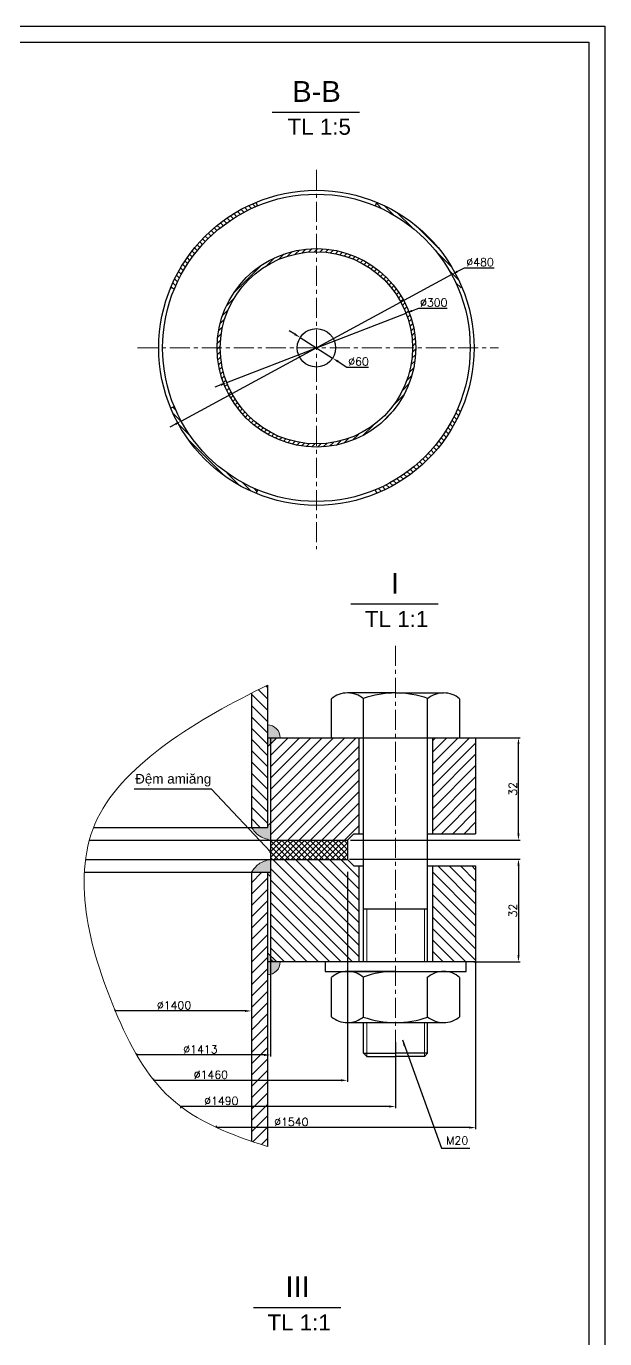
# Model space of a CAD drawing. Header units: inches. Extents: x -5714 to 3109, y 0 to 8400.
# Drawn here: x -1579 to 226, y 4301 to 8400 of the extents above; entities that cross this region are included whole.
import ezdxf

# ---------------------------------------------------------------- set-up
doc = ezdxf.new("R2010")
doc.units = ezdxf.units.IN
doc.header["$LTSCALE"] = 50
doc.header["$MEASUREMENT"] = 0
doc.linetypes.add('CENTER', pattern=[2, 1.25, -0.25, 0.25, -0.25])
doc.layers.get('0').update_dxf_attribs({"plot": 0})
for name, color, linetype, lineweight in [('Dam', 2, 'Continuous', 30), ('kthuoc', 3, 'Continuous', 13), ('manh', 4, 'Continuous', 13), ('Net manh', 3, 'Continuous', 13), ('Tam', 1, 'CENTER', 13)]:
    doc.layers.add(name, color=color, linetype=linetype, lineweight=lineweight)
doc.styles.add('chu2.5', font='txt.shx', dxfattribs={"height": 25})
doc.styles.add('chu50', font='VNARIAL.ttf', dxfattribs={"height": 50})
doc.styles.add('chu65', font='VNARIAL.ttf', dxfattribs={"height": 65})
doc.dimstyles.new('kichthuoc2.5', dxfattribs={"dimtxt": 25, "dimasz": 20, "dimexe": 5, "dimexo": 0, "dimgap": 5, "dimtad": 1, "dimtoh": 1, "dimdec": 0, "dimzin": 0, "dimdsep": 46, "dimtxsty": 'chu2.5', "dimcen": 5, "dimclrd": 256, "dimclre": 256, "dimclrt": 256, "dimadec": 0, "dimazin": 0, "dimtfac": 1, "dimtdec": 0, "dimtmove": 0, "dimatfit": 0, "dimfxl": 0, "dimtolj": 1, "dimtzin": 0, "dimarcsym": 0})

# ---------------------------------------------------------------- blocks, each defined once
blk = doc.blocks.new('*D71')
at = {"layer": 'DEFPOINTS', "color": 0}
for p in [(-724.3, 7427.8), (-622.9, 7363.6)]:
    blk.add_point(p, dxfattribs=at)
at = {"layer": 'kthuoc', "lineweight": -2}
for p, q in [((-741.2, 7438.4), (-758.1, 7449.1)), ((-724.3, 7427.8), (-622.9, 7363.6)), ((-606, 7352.9), (-578.4, 7335.4)), ((-578.4, 7335.4), (-510.9, 7335.4))]:
    blk.add_line(p, q, dxfattribs=at)
at = {"layer": 'kthuoc'}
for points in [[(-739.4, 7441.3), (-743, 7435.6), (-724.3, 7427.8)], [(-604.2, 7355.7), (-607.8, 7350.1), (-622.9, 7363.6)]]:
    blk.add_solid(points, dxfattribs=at)
at = {"layer": 'kthuoc', "insert": (-542.1, 7352.9), "char_height": 25, "attachment_point": 5, "style": 'chu2.5'}
blk.add_mtext('\\A1;∅60', dxfattribs=at)
blk = doc.blocks.new('*D69')
at = {"layer": 'DEFPOINTS', "color": 0}
for p in [(-251.5, 7624.2), (-1095.7, 7167.1)]:
    blk.add_point(p, dxfattribs=at)
at = {"layer": 'kthuoc', "lineweight": -2}
for p, q in [((-1095.7, 7167.1), (-251.5, 7624.2)), ((-233.9, 7633.7), (-211.5, 7645.8)), ((-211.5, 7645.8), (-119, 7645.8)), ((-1113.3, 7157.6), (-1130.8, 7148.1))]:
    blk.add_line(p, q, dxfattribs=at)
at = {"layer": 'kthuoc'}
for points in [[(-235.5, 7636.7), (-232.3, 7630.8), (-251.5, 7624.2)], [(-1114.8, 7160.5), (-1111.7, 7154.7), (-1095.7, 7167.1)]]:
    blk.add_solid(points, dxfattribs=at)
at = {"layer": 'kthuoc', "insert": (-162.8, 7663.3), "char_height": 25, "attachment_point": 5, "style": 'chu2.5'}
blk.add_mtext('\\A1;∅480', dxfattribs=at)
blk = doc.blocks.new('*D70')
at = {"layer": 'DEFPOINTS', "color": 0}
for p in [(-393.9, 7504.1), (-953.3, 7287.2)]:
    blk.add_point(p, dxfattribs=at)
at = {"layer": 'kthuoc', "lineweight": -2}
for p, q in [((-953.3, 7287.2), (-393.9, 7504.1)), ((-375.2, 7511.4), (-354, 7519.6)), ((-354, 7519.6), (-265.6, 7519.6)), ((-971.9, 7280), (-990.6, 7272.7))]:
    blk.add_line(p, q, dxfattribs=at)
at = {"layer": 'kthuoc'}
for points in [[(-376.4, 7514.5), (-374, 7508.3), (-393.9, 7504.1)], [(-973.1, 7283.1), (-970.7, 7276.9), (-953.3, 7287.2)]]:
    blk.add_solid(points, dxfattribs=at)
at = {"layer": 'kthuoc', "insert": (-307.3, 7537.1), "char_height": 25, "attachment_point": 5, "style": 'chu2.5'}
blk.add_mtext('\\A1;∅300', dxfattribs=at)
blk = doc.blocks.new('*D78')
at = {"layer": 'DEFPOINTS', "color": 0}
for p in [(-576.6, 5759.3), (-1180.7, 5108.1), (-1180.7, 5108.1)]:
    blk.add_point(p, dxfattribs=at)
at = {"layer": 'kthuoc', "lineweight": -2}
for p, q in [((-576.6, 5759.3), (-576.6, 5103.1)), ((-1180.7, 5108.1), (-1180.7, 5113.1)), ((-596.6, 5108.1), (-1180.7, 5108.1))]:
    blk.add_line(p, q, dxfattribs=at)
at = {"layer": 'kthuoc'}
blk.add_solid([(-596.6, 5111.4), (-596.6, 5104.8), (-576.6, 5108.1)], dxfattribs=at)
at = {"layer": 'kthuoc', "insert": (-1003, 5125.6), "char_height": 25, "attachment_point": 5, "style": 'chu2.5'}
blk.add_mtext('\\A1;{\\Ftxt.shx|c1;%%c}1460', dxfattribs=at)
blk = doc.blocks.new('_None')
blk = doc.blocks.new('*D77')
at = {"layer": 'DEFPOINTS', "color": 0}
for p in [(-569.8, 5798.5), (-182.6, 5478), (-42.8, 5478)]:
    blk.add_point(p, dxfattribs=at)
at = {"layer": 'kthuoc', "lineweight": -2}
for p, q in [((-569.8, 5798.5), (-37.8, 5798.5)), ((-42.8, 5778.5), (-42.8, 5498)), ((-182.6, 5478), (-37.8, 5478))]:
    blk.add_line(p, q, dxfattribs=at)
at = {"layer": 'kthuoc'}
for points in [[(-46.2, 5778.5), (-39.5, 5778.5), (-42.8, 5798.5)], [(-46.2, 5498), (-39.5, 5498), (-42.8, 5478)]]:
    blk.add_solid(points, dxfattribs=at)
at = {"layer": 'kthuoc', "insert": (-60.3, 5638.3), "char_height": 25, "attachment_point": 5, "rotation": 90, "style": 'chu2.5'}
blk.add_mtext('\\A1;32', dxfattribs=at)
blk = doc.blocks.new('*D80')
at = {"layer": 'DEFPOINTS', "color": 0}
for p in [(-176.6, 5478), (-985, 4960.5), (-985, 4960.5)]:
    blk.add_point(p, dxfattribs=at)
at = {"layer": 'kthuoc', "lineweight": -2}
for p, q in [((-176.6, 5478), (-176.6, 4955.5)), ((-985, 4960.5), (-985, 4965.5)), ((-196.6, 4960.5), (-985, 4960.5))]:
    blk.add_line(p, q, dxfattribs=at)
at = {"layer": 'kthuoc'}
blk.add_solid([(-196.6, 4963.8), (-196.6, 4957.2), (-176.6, 4960.5)], dxfattribs=at)
at = {"layer": 'kthuoc', "insert": (-751.9, 4978), "char_height": 25, "attachment_point": 5, "style": 'chu2.5'}
blk.add_mtext('\\A1;%%c1540', dxfattribs=at)
blk = doc.blocks.new('*D79')
at = {"layer": 'DEFPOINTS', "color": 0}
for p in [(-426.6, 5226.9), (-1097.4, 5026.4), (-1097.4, 5026.4)]:
    blk.add_point(p, dxfattribs=at)
at = {"layer": 'kthuoc', "lineweight": -2}
for p, q in [((-426.6, 5226.9), (-426.6, 5021.4)), ((-1097.4, 5026.4), (-1097.4, 5021.4)), ((-446.6, 5026.4), (-1097.4, 5026.4))]:
    blk.add_line(p, q, dxfattribs=at)
at = {"layer": 'kthuoc'}
blk.add_solid([(-446.6, 5029.7), (-446.6, 5023.1), (-426.6, 5026.4)], dxfattribs=at)
at = {"layer": 'kthuoc', "insert": (-970.4, 5043.9), "char_height": 25, "attachment_point": 5, "style": 'chu2.5'}
blk.add_mtext('\\A1;{\\Ftxt.shx|c1;%%c}1490', dxfattribs=at)
blk = doc.blocks.new('*D76')
at = {"layer": 'DEFPOINTS', "color": 0}
for p in [(-816.9, 5488), (-1234.4, 5187.4), (-1234.4, 5187.4)]:
    blk.add_point(p, dxfattribs=at)
at = {"layer": 'kthuoc', "lineweight": -2}
for p, q in [((-816.9, 5488), (-816.9, 5182.4)), ((-1234.4, 5187.4), (-1234.4, 5192.4)), ((-836.9, 5187.4), (-1234.4, 5187.4))]:
    blk.add_line(p, q, dxfattribs=at)
at = {"layer": 'kthuoc'}
blk.add_solid([(-836.9, 5190.7), (-836.9, 5184), (-816.9, 5187.4)], dxfattribs=at)
at = {"layer": 'kthuoc', "insert": (-1035.6, 5204.9), "char_height": 25, "attachment_point": 5, "style": 'chu2.5'}
blk.add_mtext('\\A1;{\\Ftxt.shx|c1;%%c}1413', dxfattribs=at)
blk = doc.blocks.new('*D75')
at = {"layer": 'DEFPOINTS', "color": 0}
for p in [(-876.6, 5475.9), (-1301.4, 5324.8), (-1301.4, 5324.8)]:
    blk.add_point(p, dxfattribs=at)
at = {"layer": 'kthuoc', "lineweight": -2}
for p, q in [((-876.6, 5475.9), (-876.6, 5319.8)), ((-1301.4, 5324.8), (-1301.4, 5329.8)), ((-896.6, 5324.8), (-1301.4, 5324.8))]:
    blk.add_line(p, q, dxfattribs=at)
at = {"layer": 'kthuoc'}
blk.add_solid([(-896.6, 5328.2), (-896.6, 5321.5), (-876.6, 5324.8)], dxfattribs=at)
at = {"layer": 'kthuoc', "insert": (-1118, 5342.3), "char_height": 25, "attachment_point": 5, "style": 'chu2.5'}
blk.add_mtext('\\A1;{\\Ftxt.shx|c1;%%c}1400', dxfattribs=at)
blk = doc.blocks.new('*D74')
at = {"layer": 'DEFPOINTS', "color": 0}
for p in [(-182.6, 6178), (-42.8, 6178), (-566.8, 5858.3)]:
    blk.add_point(p, dxfattribs=at)
at = {"layer": 'kthuoc', "lineweight": -2}
for p, q in [((-182.6, 6178), (-37.8, 6178)), ((-42.8, 5878.3), (-42.8, 6158)), ((-566.8, 5858.3), (-37.8, 5858.3))]:
    blk.add_line(p, q, dxfattribs=at)
at = {"layer": 'kthuoc'}
for points in [[(-46.2, 6158), (-39.5, 6158), (-42.8, 6178)], [(-46.2, 5878.3), (-39.5, 5878.3), (-42.8, 5858.3)]]:
    blk.add_solid(points, dxfattribs=at)
at = {"layer": 'kthuoc', "insert": (-60.3, 6018.2), "char_height": 25, "attachment_point": 5, "rotation": 90, "style": 'chu2.5'}
blk.add_mtext('\\A1;32', dxfattribs=at)

msp = doc.modelspace()

# ---------------------------------------------------------------- hatches: boundary and pattern name
at = {"layer": 'kthuoc'}
h = msp.add_hatch(dxfattribs=at)
h.set_pattern_fill('ANSI31', color=256, scale=100, angle=90, style=0)
h.set_pattern_definition([(135, (-4290.006, 1.31), (-8.838835, -8.838835), [])])
h.paths.add_polyline_path([(-857.3, 7839.1), (-861.9, 7850.2, 0.198912), (-1128.1, 7584), (-1117, 7579.4, -0.198912)])
h.paths.add_polyline_path([(-485.3, 7850.2), (-489.9, 7839.1, -0.198912), (-230.1, 7579.4), (-219, 7584, 0.198912)])
h.paths.add_polyline_path([(-219, 7207.4), (-230.1, 7212, -0.198912), (-489.9, 6952.2), (-485.3, 6941.1, 0.198912)])
h.paths.add_polyline_path([(-1117, 7212), (-1128.1, 7207.4, 0.198912), (-861.9, 6941.1), (-857.3, 6952.2, -0.198912)])
h = msp.add_hatch(dxfattribs=at)
h.set_pattern_fill('ANSI31', color=256, scale=100, style=0)
h.set_pattern_definition([(45, (-4290.006, 1.31), (-8.838835, 8.838835), [])])
h.paths.add_polyline_path([(-558.8, 7672.8), (-554.9, 7682.1, 0.414214), (-960, 7514.3), (-950.7, 7510.5, -0.414214)])
h.paths.add_polyline_path([(-554.9, 7682.1), (-558.8, 7672.8, -0.414214), (-396.4, 7280.9), (-387.2, 7277, 0.414214)])
h.paths.add_polyline_path([(-387.2, 7277), (-396.4, 7280.9, -0.414214), (-788.4, 7118.5), (-792.2, 7109.3, 0.414214)])
h.paths.add_polyline_path([(-950.7, 7510.5), (-960, 7514.3, 0.414214), (-792.2, 7109.3), (-788.4, 7118.5, -0.414214)])
h = msp.add_hatch(dxfattribs=at)
h.set_pattern_fill('ANSI31', color=256, scale=200, angle=90, style=0)
h.set_pattern_definition([(135, (-10605.063, 663.345), (-17.67767, -17.67767), [])])
edge = h.paths.add_edge_path()
edge.add_line((-876.6, 5898), (-826.6, 5898))
edge.add_line((-826.6, 5898), (-826.6, 6342.6))
edge.add_spline(control_points=[(-826.6, 6342.6), (-843.2, 6334.2), (-859.9, 6325.7), (-876.6, 6317.1)], knot_values=[44.515052, 44.515052, 44.515052, 44.515052, 101.072287, 101.072287, 101.072287, 101.072287], degree=3, periodic=0)
edge.add_line((-876.6, 6317.1), (-876.6, 5898))
h = msp.add_hatch(color=256, dxfattribs=at)
h.paths.add_polyline_path([(-816.9, 6178), (-816.9, 6158.8), (-796.9, 6178)])
h.paths.add_polyline_path([(-816.9, 6178), (-826.6, 6178), (-826.6, 6149.4), (-816.9, 6158.8)])
h.paths.add_polyline_path([(-786.6, 6178, 0.414214), (-826.6, 6218), (-826.6, 6178)])
h = msp.add_hatch(dxfattribs=at)
h.set_pattern_fill('ANSI31', color=256, scale=200, style=0)
h.set_pattern_definition([(45, (-8276.77, 889.856), (-17.67767, 17.67767), [])])
h.paths.add_polyline_path([(-576.6, 5858), (-556.6, 5878), (-541.6, 5878), (-541.6, 6178), (-796.9, 6178), (-816.9, 6158.8), (-816.9, 5858)])
h.paths.add_polyline_path([(-311.6, 5878), (-176.6, 5878), (-176.6, 6178), (-311.6, 6178)])
h = msp.add_hatch(color=256, dxfattribs=at)
edge = h.paths.add_edge_path()
edge.add_line((-816.9, 5911.2), (-826.6, 5903.4))
edge.add_line((-826.6, 5903.4), (-826.6, 5898))
edge.add_line((-826.6, 5898), (-876.6, 5898))
edge.add_spline(control_points=[(-876.6, 5898), (-869.6, 5888.6), (-854.5, 5868.3), (-830, 5861.6), (-816.9, 5858)], knot_values=[0, 0, 0, 0, 34.094787, 73.730614, 73.730614, 73.730614, 73.730614], degree=3, periodic=0)
edge.add_line((-816.9, 5858), (-816.9, 5911.2))
h = msp.add_hatch(dxfattribs=at)
h.set_pattern_fill('ANSI37', color=256, scale=100, angle=90, style=0)
h.set_pattern_definition([(135, (-8276.77, 889.856), (-8.838835, -8.838835), []), (225, (-8276.77, 889.856), (8.838835, -8.838835), [])])
h.paths.add_polyline_path([(-576.6, 5798), (-576.6, 5858), (-816.9, 5858), (-816.9, 5798)])
h = msp.add_hatch(color=256, dxfattribs=at)
edge = h.paths.add_edge_path()
edge.add_line((-816.9, 5744.9), (-826.6, 5752.7))
edge.add_line((-826.6, 5752.7), (-826.6, 5758))
edge.add_line((-826.6, 5758), (-876.6, 5758))
edge.add_spline(control_points=[(-876.6, 5758), (-869.6, 5767.4), (-854.5, 5787.7), (-830, 5794.4), (-816.9, 5798)], knot_values=[0, 0, 0, 0, 34.094787, 73.730614, 73.730614, 73.730614, 73.730614], degree=3, periodic=0)
edge.add_line((-816.9, 5798), (-816.9, 5744.9))
h = msp.add_hatch(dxfattribs=at)
h.set_pattern_fill('ANSI31', color=256, scale=200, angle=90, style=0)
h.set_pattern_definition([(135, (-8276.77, 819.856), (-17.67767, -17.67767), [])])
h.paths.add_polyline_path([(-816.9, 5478.7), (-541.6, 5478), (-541.6, 5778), (-556.6, 5778), (-576.6, 5798), (-816.9, 5798)])
h.paths.add_polyline_path([(-176.6, 5778), (-311.6, 5778), (-311.6, 5478), (-176.6, 5478)])
h = msp.add_hatch(dxfattribs=at)
h.set_pattern_fill('ANSI31', color=256, scale=200, style=0)
h.set_pattern_definition([(45, (-10605.063, 663.345), (-17.67767, 17.67767), [])])
edge = h.paths.add_edge_path()
edge.add_line((-826.6, 5758), (-876.6, 5758))
edge.add_line((-876.6, 5758), (-876.6, 4917.9))
edge.add_spline(control_points=[(-876.6, 4917.9), (-860.1, 4912.3), (-843.4, 4906.9), (-826.6, 4901.6)], knot_values=[1942.848161, 1942.848161, 1942.848161, 1942.848161, 1993.374157, 1993.374157, 1993.374157, 1993.374157], degree=3, periodic=0)
edge.add_line((-826.6, 4901.6), (-826.6, 5758))
h = msp.add_hatch(color=256, dxfattribs=at)
h.paths.add_polyline_path([(-796.9, 5478), (-816.9, 5478), (-816.9, 5497.3)])
h.paths.add_polyline_path([(-816.9, 5478), (-826.6, 5478), (-826.6, 5506.7), (-816.9, 5497.3)])
h.paths.add_polyline_path([(-826.6, 5438), (-826.6, 5478), (-786.6, 5478, -0.414214)])

# ---------------------------------------------------------------- linework, layer by layer
msp.add_lwpolyline([(-5713.6, 0), (-5713.6, 8400), (226.4, 8400), (226.4, 0), (-5713.6, 0)], close=True)
at = {"layer": 'Dam'}
for p, q in [((-5463.6, 8350), (176.4, 8350)), ((176.4, 8350), (176.4, 50)), ((-811.4, 8131.8), (-538.8, 8131.8)), ((-857.3, 7839.1), (-861.9, 7850.2)), ((-485.3, 7850.2), (-489.9, 7839.1)), ((-1117, 7579.4), (-1128.1, 7584)), ((-1117, 7212), (-1128.1, 7207.4)), ((-857.3, 6952.2), (-861.9, 6941.1)), ((-489.9, 6952.2), (-485.3, 6941.1)), ((-566.1, 6595.9), (-293.4, 6595.9)), ((-552, 6595.9), (-411.2, 6595.9)), ((-876.6, 6317.1), (-876.6, 5898)), ((-826.6, 6342.6), (-826.6, 5898)), ((-426.6, 6318), (-576.6, 6318)), ((-426.6, 6318), (-276.6, 6318)), ((-626.6, 6178), (-626.6, 6299.4)), ((-526.6, 6178), (-526.6, 6300.9)), ((-326.6, 6178), (-326.6, 6300.9)), ((-226.6, 6299.4), (-226.6, 6178)), ((-826.6, 6178), (-176.6, 6178)), ((-796.9, 6178), (-826.6, 6149.4)), ((-816.9, 6178), (-816.9, 5478.7)), ((-541.6, 6178), (-541.6, 5878)), ((-526.6, 5478), (-526.6, 6178)), ((-326.6, 5478), (-326.6, 6178)), ((-311.6, 6178), (-311.6, 5878)), ((-176.6, 6178), (-176.6, 5878)), ((-1369, 5898), (-826.6, 5898)), ((-576.6, 5858), (-556.6, 5878)), ((-556.6, 5878), (-526.6, 5878)), ((-326.6, 5878), (-176.6, 5878)), ((-1382.2, 5858), (-576.6, 5858)), ((-576.6, 5858), (-576.6, 5798)), ((-1394.2, 5798), (-576.6, 5798)), ((-576.6, 5798), (-556.6, 5778)), ((-1397.9, 5758), (-816.9, 5758)), ((-876.6, 5758), (-876.6, 4917.9)), ((-826.6, 5758), (-826.6, 4901.6)), ((-556.6, 5778), (-526.6, 5778)), ((-541.6, 5778), (-541.6, 5478)), ((-326.6, 5778), (-176.6, 5778)), ((-311.6, 5778), (-311.6, 5478)), ((-176.6, 5778), (-176.6, 5478)), ((-326.6, 5642.9), (-526.6, 5642.9)), ((-796.9, 5478), (-826.6, 5506.7)), ((-176.6, 5478.3), (-826.6, 5478.3)), ((-646.6, 5478.3), (-646.6, 5448.3)), ((-206.6, 5448.3), (-206.6, 5478.3)), ((-646.6, 5448.3), (-206.6, 5448.3)), ((-626.6, 5306.9), (-626.6, 5429.7)), ((-426.6, 5448.3), (-576.6, 5448.3)), ((-526.6, 5305.4), (-526.6, 5431.1)), ((-426.6, 5448.3), (-276.6, 5448.3)), ((-326.6, 5305.4), (-326.6, 5431.1)), ((-226.6, 5429.7), (-226.6, 5306.9)), ((-576.6, 5288.3), (-276.6, 5288.3)), ((-526.6, 5192.9), (-526.6, 5288.3)), ((-326.6, 5192.9), (-326.6, 5288.3)), ((-526.6, 5192.9), (-426.6, 5192.9)), ((-526.6, 5192.9), (-516.6, 5182.9)), ((-516.6, 5182.9), (-426.6, 5182.9)), ((-326.6, 5192.9), (-426.6, 5192.9)), ((-336.6, 5182.9), (-426.6, 5182.9)), ((-326.6, 5192.9), (-336.6, 5182.9)), ((-870.4, 4398.8), (-597.8, 4398.8)), ((-856.4, 4398.8), (-715.5, 4398.8))]:
    msp.add_line(p, q, dxfattribs=at)
for radius in [492, 480, 310, 300, 60]:
    msp.add_circle((-673.6, 7395.7), radius, dxfattribs=at)
for centre, radius, start, end in [((-576.6, 6241.6), 76.4, 90, 130.8824), ((-576.6, 6241.6), 76.4, 49.1176, 90), ((-426.6, 6018), 300, 90, 109.7203), ((-426.6, 6018), 300, 70.2797, 90), ((-276.6, 6241.6), 76.4, 90, 130.8824), ((-276.6, 6241.6), 76.4, 49.1176, 90), ((-576.6, 5371.9), 76.4, 90, 130.8824), ((-576.6, 5371.9), 76.4, 49.1176, 90), ((-426.6, 5148.3), 300, 90, 109.7203), ((-276.6, 5371.9), 76.4, 90, 130.8824), ((-276.6, 5371.9), 76.4, 49.1176, 90), ((-576.6, 5364.7), 76.4, 229.1176, 270), ((-576.6, 5364.7), 76.4, 270, 310.8824), ((-426.6, 5588.3), 300, 250.2797, 270), ((-426.6, 5588.3), 300, 270, 289.7203), ((-276.6, 5364.7), 76.4, 229.1176, 270), ((-276.6, 5364.7), 76.4, 270, 310.8824)]:
    msp.add_arc(centre, radius, start, end, dxfattribs=at)
at = {"layer": 'kthuoc'}
for p, q in [((-826.6, 5903.4), (-816.9, 5911.2)), ((-826.6, 5752.7), (-816.9, 5744.9))]:
    msp.add_line(p, q, dxfattribs=at)
for centre, start, end in [((-826.6, 6178), 0, 90), ((-826.6, 5478), 270, 0)]:
    msp.add_arc(centre, 40, start, end, dxfattribs=at)
msp.add_open_spline([(-826.6, 6342.6), (-935.2, 6287.8), (-1135.3, 6182.6), (-1471, 5868.9), (-1353.9, 5400.5), (-1149.9, 5018.6), (-939.8, 4937.1), (-826.6, 4901.6)], degree=3, knots=[44.515052, 44.515052, 44.515052, 44.515052, 412.576601, 727.167462, 1329.722146, 1652.937872, 1993.374157, 1993.374157, 1993.374157, 1993.374157], dxfattribs=at)
for points in [[(-876.6, 5898), (-853.7, 5872.8), (-816.9, 5858)], [(-876.6, 5758), (-853.7, 5783.3), (-816.9, 5798)]]:
    msp.add_spline(points, degree=3, dxfattribs=at)
at = {"layer": 'manh', "linetype": 'ByBlock'}
for p, q in [((-516.6, 5478.3), (-516.6, 5642.9)), ((-336.6, 5478.3), (-336.6, 5642.9)), ((-516.6, 5182.9), (-516.6, 5288.3)), ((-336.6, 5182.9), (-336.6, 5288.3))]:
    msp.add_line(p, q, dxfattribs=at)
at = {"layer": 'Tam'}
for p, q in [((-673.6, 7951.7), (-673.6, 6767)), ((-1231.5, 7395.7), (-105, 7395.7))]:
    msp.add_line(p, q, dxfattribs=at)
at = {"layer": 'Tam', "linetype": 'CENTER'}
msp.add_line((-426.6, 6465.4), (-426.6, 5107.4), dxfattribs=at)

# ---------------------------------------------------------------- texts
at = {"layer": 'kthuoc', "attachment_point": 1}
for s, insert, char_height, width, style in [('TL 1:5', (-763.8, 8111.2), 50, 530.059, 'chu50'), ('M20', (-268.4, 4932.7), 25, 87.959, 'chu2.5')]:
    msp.add_mtext(s, dxfattribs=dict(at, insert=insert, char_height=char_height, width=width, style=style))
at = {"layer": 'manh', "insert": (-1239.3, 6045.3), "char_height": 30, "width": 377.592, "attachment_point": 4}
msp.add_mtext('{\\f.VnArial|b0|i0|c0|p34;§Öm ami¨ng}', dxfattribs=at)
at = {"layer": 'Net manh'}
for s, insert, char_height, width, attachment_point, style in [('B-B', (-673.2, 8196.4), 65, 383.94, 5, 'chu65'), ('I', (-427.9, 6660.5), 65, 383.94, 5, 'chu65'), ('TL 1:1', (-522.3, 6574), 50, 530.059, 1, 'chu50'), ('III', (-732.3, 4463.5), 65, 383.94, 5, 'chu65'), ('TL 1:1', (-826.7, 4376.9), 50, 530.059, 1, 'chu50')]:
    msp.add_mtext(s, dxfattribs=dict(at, insert=insert, char_height=char_height, width=width, attachment_point=attachment_point, style=style))

# ---------------------------------------------------------------- dimensions: what is measured, and where the dimension line sits
at = {"layer": 'kthuoc'}
for p1, p2, picture, middle in [((-1095.7, 7167.1), (-251.5, 7624.2), '*D69', (-162.8, 7645.8)), ((-953.3, 7287.2), (-393.9, 7504.1), '*D70', (-307.3, 7519.6)), ((-724.3, 7427.8), (-622.9, 7363.6), '*D71', (-542.1, 7335.4))]:
    dim = msp.add_diameter_dim_2p(p1=p1, p2=p2, dimstyle='kichthuoc2.5', override={"dimlfac": 0.5}, dxfattribs=at)
    dim.commit()
    dim.dimension.update_dxf_attribs({"geometry": picture, "text_midpoint": middle, "dimtype": 163})
for base, p1, p2, angle, picture, middle in [((-42.8, 6178), (-566.8, 5858.3), (-182.6, 6178), 270, '*D74', (-60.3, 6018.2)), ((-42.8, 5478), (-569.8, 5798.5), (-182.6, 5478), 90, '*D77', (-60.3, 5638.3))]:
    dim = msp.add_linear_dim(base=base, p1=p1, p2=p2, angle=angle, text='32', dimstyle='kichthuoc2.5', dxfattribs=at)
    dim.commit()
    dim.dimension.update_dxf_attribs({"geometry": picture, "text_midpoint": middle})
for base, p1, p2, text, picture, middle in [((-1180.7, 5108.1), (-576.6, 5759.3), (-1180.7, 5108.1), '{\\Ftxt.shx|c1;%%c}1460', '*D78', (-1003, 5108.1)), ((-1301.4, 5324.8), (-876.6, 5475.9), (-1301.4, 5324.8), '{\\Ftxt.shx|c1;%%c}1400', '*D75', (-1118, 5324.8)), ((-985, 4960.5), (-176.6, 5478), (-985, 4960.5), '%%c1540', '*D80', (-751.9, 4960.5)), ((-1097.4, 5026.4), (-426.6, 5226.9), (-1097.4, 5026.4), '{\\Ftxt.shx|c1;%%c}1490', '*D79', (-970.4, 5026.4))]:
    dim = msp.add_linear_dim(base=base, p1=p1, p2=p2, text=text, dimstyle='kichthuoc2.5', override={"dimblk2": 'None', "dimsah": 1}, dxfattribs=at)
    dim.commit()
    dim.dimension.update_dxf_attribs({"geometry": picture, "text_midpoint": middle, "dimtype": 160})
dim = msp.add_linear_dim(base=(-1234.4, 5187.4), p1=(-816.9, 5488), p2=(-1234.4, 5187.4), text='{\\Ftxt.shx|c1;%%c}1413', dimstyle='kichthuoc2.5', override={"dimblk2": 'None', "dimsah": 1}, dxfattribs=at)
dim.commit()
dim.dimension.update_dxf_attribs({"geometry": '*D76', "text_midpoint": (-1035.6, 5204.9)})

# ---------------------------------------------------------------- leaders
for points, override in [([(-816.9, 5822), (-1001.2, 6017.1), (-1242.2, 6017.1)], {"dimasz": 8, "dimtad": 0, "dimldrblk": 'Dot'}), ([(-405.2, 5234.7), (-283.3, 4896.5), (-194.4, 4896.5)], {"dimgap": 5, "dimtad": 0})]:
    msp.add_leader(points, dimstyle='kichthuoc2.5', override=override, dxfattribs=at)

doc.saveas('drawing.dxf')
